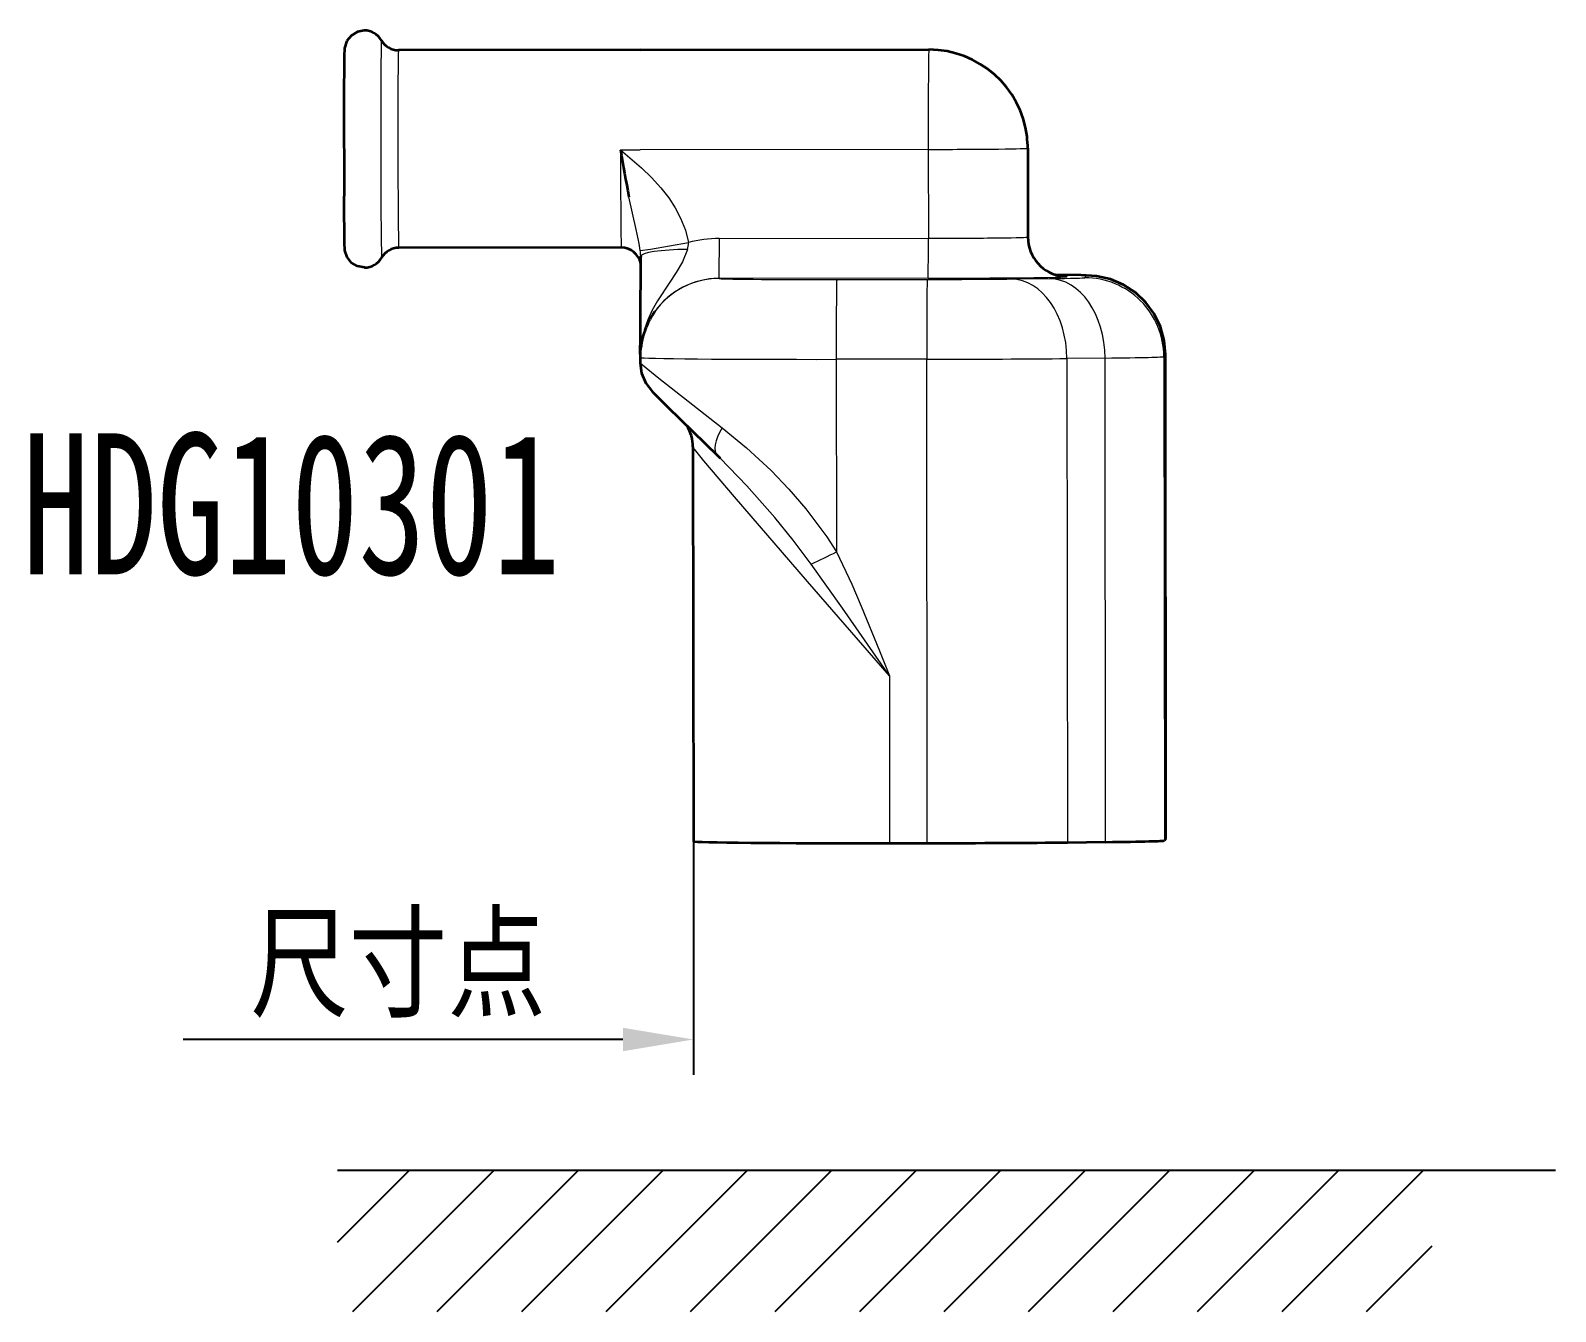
# Model space of a CAD drawing. Header units: inches. Extents: x 47316 to 59086, y 3141 to 11743.
# Drawn here: x 51410.18 to 51432.52, y 10854.61 to 10873.38 of the extents above; entities that cross this region are included whole.
import ezdxf

# ---------------------------------------------------------------- set-up
doc = ezdxf.new("R2010")
doc.units = ezdxf.units.IN
doc.header["$MEASUREMENT"] = 0
doc.styles.add('MtX_FangSong_GB2312', font='')
doc.styles.add('MtX_SimSun', font='')
doc.styles.get('MtX_FangSong_GB2312').set_extended_font_data('FangSong_GB2312')
doc.styles.get('MtX_SimSun').set_extended_font_data('SimSun')

msp = doc.modelspace()

# ---------------------------------------------------------------- linework, layer by layer
at = {"color": 1, "lineweight": 35}
for p, q in [((51414.876, 10873.307), (51414.811, 10873.227)), ((51414.964, 10873.36), (51414.876, 10873.307)), ((51415.065, 10873.378), (51414.964, 10873.36)), ((51414.777, 10873.119), (51414.773, 10873.001)), ((51414.811, 10873.227), (51414.777, 10873.119)), ((51419.117, 10873.093), (51415.567, 10873.089)), ((51419.117, 10873.093), (51423.337, 10873.098)), ((51414.773, 10873.001), (51414.768, 10872.349)), ((51414.768, 10872.349), (51414.769, 10870.95)), ((51424.785, 10871.653), (51424.787, 10870.35)), ((51414.77, 10870.864), (51414.769, 10870.95)), ((51414.776, 10870.271), (51414.77, 10870.864)), ((51414.782, 10870.155), (51414.776, 10870.271)), ((51414.815, 10870.056), (51414.782, 10870.155)), ((51418.83, 10870.199), (51415.57, 10870.196)), ((51414.879, 10869.976), (51414.815, 10870.056)), ((51414.968, 10869.924), (51414.879, 10869.976)), ((51415.069, 10869.906), (51414.968, 10869.924)), ((51419.115, 10870.075), (51419.115, 10870.069)), ((51425.567, 10869.794), (51425.191, 10869.8)), ((51425.793, 10869.779), (51425.567, 10869.794)), ((51425.998, 10869.733), (51425.793, 10869.779)), ((51426.19, 10869.652), (51425.998, 10869.733)), ((51426.364, 10869.538), (51426.19, 10869.652)), ((51426.514, 10869.394), (51426.364, 10869.538)), ((51419.32, 10869.257), (51419.319, 10869.256)), ((51426.637, 10869.227), (51426.514, 10869.394)), ((51426.728, 10869.039), (51426.637, 10869.227)), ((51426.783, 10868.839), (51426.728, 10869.039)), ((51426.802, 10868.632), (51426.783, 10868.839)), ((51419.107, 10868.587), (51419.107, 10868.511)), ((51426.81, 10861.543), (51426.802, 10868.632)), ((51419.107, 10868.511), (51419.128, 10868.357)), ((51419.128, 10868.357), (51419.19, 10868.212)), ((51419.19, 10868.212), (51419.29, 10868.084)), ((51419.29, 10868.084), (51419.508, 10867.863)), ((51419.508, 10867.863), (51420.244, 10867.145)), ((51419.881, 10867.277), (51419.888, 10861.498)), ((51420.244, 10867.145), (51420.278, 10867.112)), ((51422.761, 10861.472), (51423.314, 10861.473)), ((51425.366, 10861.483), (51425.926, 10861.49)), ((51426.81, 10861.542), (51426.788, 10861.511))]:
    msp.add_line(p, q, dxfattribs=at)
at = {"color": 1, "lineweight": 13}
for p, q in [((51418.819, 10871.631), (51419.108, 10871.632)), ((51418.819, 10871.631), (51419.126, 10871.365)), ((51423.328, 10871.636), (51419.108, 10871.632)), ((51423.328, 10871.636), (51423.329, 10870.334)), ((51419.126, 10871.365), (51419.273, 10871.224)), ((51419.273, 10871.224), (51419.41, 10871.074)), ((51419.41, 10871.074), (51419.527, 10870.925)), ((51419.049, 10870.463), (51418.943, 10870.942)), ((51419.527, 10870.925), (51419.621, 10870.782)), ((51419.621, 10870.782), (51419.7, 10870.631)), ((51419.7, 10870.631), (51419.769, 10870.455)), ((51419.093, 10870.259), (51419.049, 10870.463)), ((51419.769, 10870.455), (51419.814, 10870.27)), ((51419.109, 10870.154), (51419.093, 10870.259)), ((51419.109, 10870.154), (51419.257, 10870.176)), ((51419.257, 10870.176), (51419.814, 10870.27)), ((51419.801, 10870.171), (51419.726, 10869.991)), ((51420.267, 10870.331), (51423.329, 10870.334)), ((51419.726, 10869.991), (51419.637, 10869.833)), ((51419.543, 10869.691), (51419.362, 10869.419)), ((51419.637, 10869.833), (51419.543, 10869.691)), ((51423.326, 10869.75), (51420.263, 10869.746)), ((51420.263, 10869.746), (51420.263, 10869.745)), ((51421.987, 10869.73), (51423.313, 10869.731)), ((51424.544, 10869.738), (51425.104, 10869.744)), ((51425.621, 10869.757), (51425.643, 10869.788)), ((51419.284, 10869.281), (51419.218, 10869.137)), ((51419.362, 10869.419), (51419.284, 10869.281)), ((51419.218, 10869.137), (51419.166, 10868.988)), ((51419.13, 10868.836), (51419.111, 10868.689)), ((51419.166, 10868.988), (51419.13, 10868.836)), ((51423.306, 10868.562), (51421.98, 10868.561)), ((51421.98, 10868.561), (51421.983, 10865.741)), ((51423.314, 10861.473), (51423.306, 10868.562)), ((51425.918, 10868.579), (51425.358, 10868.573)), ((51425.358, 10868.573), (51425.366, 10861.483)), ((51425.926, 10861.49), (51425.918, 10868.579)), ((51426.802, 10868.632), (51426.78, 10868.601)), ((51426.78, 10868.601), (51426.788, 10861.511)), ((51426.81, 10861.542), (51426.802, 10868.632)), ((51419.107, 10868.511), (51419.107, 10868.51)), ((51419.107, 10868.51), (51419.107, 10868.51)), ((51419.107, 10868.51), (51419.11, 10868.506)), ((51419.11, 10868.506), (51419.139, 10868.48)), ((51419.139, 10868.48), (51419.379, 10868.284)), ((51419.379, 10868.284), (51420.308, 10867.556)), ((51420.308, 10867.556), (51420.665, 10867.263)), ((51419.882, 10867.275), (51419.881, 10867.277)), ((51419.881, 10867.277), (51419.881, 10867.277)), ((51419.885, 10867.269), (51419.882, 10867.275)), ((51420.042, 10867.075), (51419.885, 10867.269)), ((51420.665, 10867.263), (51421.024, 10866.931)), ((51420.488, 10866.548), (51420.042, 10867.075)), ((51420.67, 10866.708), (51420.278, 10867.112)), ((51421.024, 10866.931), (51421.286, 10866.659)), ((51421.557, 10865.308), (51420.488, 10866.548)), ((51421.08, 10866.243), (51420.67, 10866.708)), ((51421.286, 10866.659), (51421.533, 10866.372)), ((51421.533, 10866.372), (51421.84, 10865.961)), ((51421.35, 10865.909), (51421.08, 10866.243)), ((51421.613, 10865.56), (51421.35, 10865.909)), ((51421.84, 10865.961), (51421.983, 10865.741)), ((51421.983, 10865.741), (51422.206, 10865.265)), ((51422.071, 10864.917), (51421.613, 10865.56)), ((51422.758, 10863.925), (51421.557, 10865.308)), ((51422.206, 10865.265), (51422.346, 10864.942)), ((51422.758, 10863.925), (51422.071, 10864.917)), ((51422.346, 10864.942), (51422.612, 10864.292)), ((51422.612, 10864.292), (51422.758, 10863.925)), ((51422.758, 10863.925), (51422.761, 10861.472))]:
    msp.add_line(p, q, dxfattribs=at)
at = {"color": 1}
for p, q in [((51419.888, 10861.498), (51419.888, 10858.079)), ((51418.854, 10858.596), (51412.414, 10858.596)), ((51414.675, 10855.626, 0), (51415.729, 10856.681, 0)), ((51414.675, 10856.681, 0), (51432.517, 10856.681)), ((51414.897, 10854.611, 0), (51416.967, 10856.681, 0)), ((51416.135, 10854.611, 0), (51418.204, 10856.681, 0)), ((51417.372, 10854.611, 0), (51419.442, 10856.681, 0)), ((51418.61, 10854.611, 0), (51420.68, 10856.681, 0)), ((51419.847, 10854.611, 0), (51421.917, 10856.681, 0)), ((51421.085, 10854.611, 0), (51423.155, 10856.681, 0)), ((51422.323, 10854.611, 0), (51424.392, 10856.681, 0)), ((51423.56, 10854.611, 0), (51425.63, 10856.681, 0)), ((51424.798, 10854.611, 0), (51426.868, 10856.681, 0)), ((51426.036, 10854.611, 0), (51428.105, 10856.681, 0)), ((51427.273, 10854.611, 0), (51429.343, 10856.681, 0)), ((51428.511, 10854.611, 0), (51430.581, 10856.681, 0)), ((51429.749, 10854.611, 0), (51430.711, 10855.573, 0))]:
    msp.add_line(p, q, dxfattribs=at)
at = {"color": 1, "lineweight": 35}
for centre, radius, start, end in [((51415.065, 10873.089), 0.29, 30.0485, 90.0579), ((51415.566, 10873.379), 0.289, 210.0717, 270.066), ((51423.338, 10871.651), 1.447, 6.8495, 90.0616), ((51423.338, 10871.651), 1.447, 0.0703, 6.8495), ((51442.278, 10875.498), 23.776, 189.3582, 191.0461), ((51425.364, 10870.35), 0.577, 179.9787, 264.1566), ((51415.57, 10869.906), 0.289, 90.057, 150.0513), ((51418.831, 10869.91), 0.289, 10.779, 90.091), ((51415.069, 10870.195), 0.29, 270.0654, 330.0749), ((51299.267, 10869.922), 119.848, 359.38605, 0.07003), ((51420.264, 10868.588), 1.158, 144.7459, 180.0655), ((51419.306, 10867.277), 0.575, 0.026, 32.4238)]:
    msp.add_arc(centre, radius, start, end, dxfattribs=at)
at = {"color": 1, "lineweight": 13}
for centre, radius, start, end in [((51418.289, 10870.054), 0.826, 1.4426, 6.9409), ((51419.558, 10870.255), 0.257, 340.9411, 3.3814), ((51389.854, 10930.792), 72.553, 295.96007, 296.28532)]:
    msp.add_arc(centre, radius, start, end, dxfattribs=at)
for centre, major_axis, ratio, start_param, end_param in [((51415.318, 10871.642), (-0.002, 1.592), 0.007169, 6.27077, 9.437238), ((51415.568, 10871.643), (0.002, -1.447), 0.007169, 3.141615, 6.283208), ((51423.338, 10871.651), (-0.002, 1.447), 0.007169, 0.010122, 1.580918), ((51418.829, 10871.646), (-0.002, 1.447), 0.007169, 1.580918, 3.141593), ((51423.338, 10871.651), (-1.447, -0.002), 0.010121, 1.563627, 3.142797), ((51423.34, 10870.349), (1.447, 0.002), 0.010121, 4.705219, 6.283204), ((51419.838, 10870.069), (-0.723, 0), 0.141636, 4.764452, 6.28319), ((51420.269, 10868.595), (1.418, -1.002), 0.999923, 2.187087, 2.450917), ((51420.263, 10870.325), (0.001, -0.579), 0.007169, 0.010122, 1.580918), ((51423.325, 10870.328), (0.001, -0.579), 0.007169, 0.010122, 1.580918), ((51420.264, 10868.588), (0.945, -0.668), 0.999923, 2.19153, 3.141481), ((51420.265, 10868.589), (-0.945, 0.668), 0.999923, 5.32868, 6.283074), ((51421.999, 10869.747), (1.736, 0.002), 0.010121, 3.134423, 4.705219), ((51421.988, 10868.572), (-0.001, 1.158), 0.007169, 0.010122, 1.580918), ((51423.314, 10868.574), (-0.001, 1.158), 0.007169, 0.010122, 1.580918), ((51423.325, 10869.749), (1.736, 0.002), 0.010121, 4.705219, 5.490618), ((51423.34, 10869.77), (-2.026, -0.002), 0.010121, 1.563627, 3.411002), ((51424.546, 10868.58), (-0.013, 1.157), 0.701983, 4.698177, 6.268973), ((51423.885, 10869.755), (1.736, 0.002), 0.010121, 5.490618, 6.276016), ((51425.105, 10868.586), (-0.013, 1.157), 0.701983, 4.698177, 6.268973), ((51423.907, 10869.786), (1.736, 0.002), 0.010121, 6.276016, 7.021553), ((51425.622, 10868.599), (-0.945, 0.668), 0.999923, 3.757883, 5.32868), ((51425.645, 10868.631), (-0.945, 0.668), 0.999923, 3.757883, 5.32868), ((51422, 10868.59), (-2.894, -0.003), 0.010121, 0.000041, 1.563627), ((51423.327, 10868.591), (-2.894, -0.003), 0.010121, 1.563627, 2.349025), ((51423.886, 10868.598), (-2.894, -0.003), 0.010121, 2.349025, 3.134423), ((51420.647, 10867.561), (-0.402, -0.416), 0.455188, 5.138628, 6.283199)]:
    msp.add_ellipse(centre, major_axis=major_axis, ratio=ratio, start_param=start_param, end_param=end_param, dxfattribs=at)
at = {"color": 1, "lineweight": 35}
for centre, start_param, end_param in [((51422.782, 10861.501), 0.000041, 1.563627), ((51423.335, 10861.502), 1.563627, 2.349025), ((51423.894, 10861.508), 2.349025, 3.134423)]:
    msp.add_ellipse(centre, major_axis=(-2.894, -0.003), ratio=0.010121, start_param=start_param, end_param=end_param, dxfattribs=at)
at = {"color": 1}
msp.add_solid([(51418.854, 10858.768), (51418.854, 10858.424), (51419.888, 10858.596)], dxfattribs=at)

# ---------------------------------------------------------------- texts
at = {"color": 1, "lineweight": -3}
for s, height, style, width, p in [('HDG10301', 2.067, 'MtX_FangSong_GB2312', 0.7, (51410.059, 10865.41)), ('尺寸点', 1.323, 'MtX_SimSun', 0.8, (51413.397, 10859.064))]:
    msp.add_text(s, height=height, dxfattribs=dict(at, style=style, width=width)).set_placement(p)

doc.saveas('drawing.dxf')
